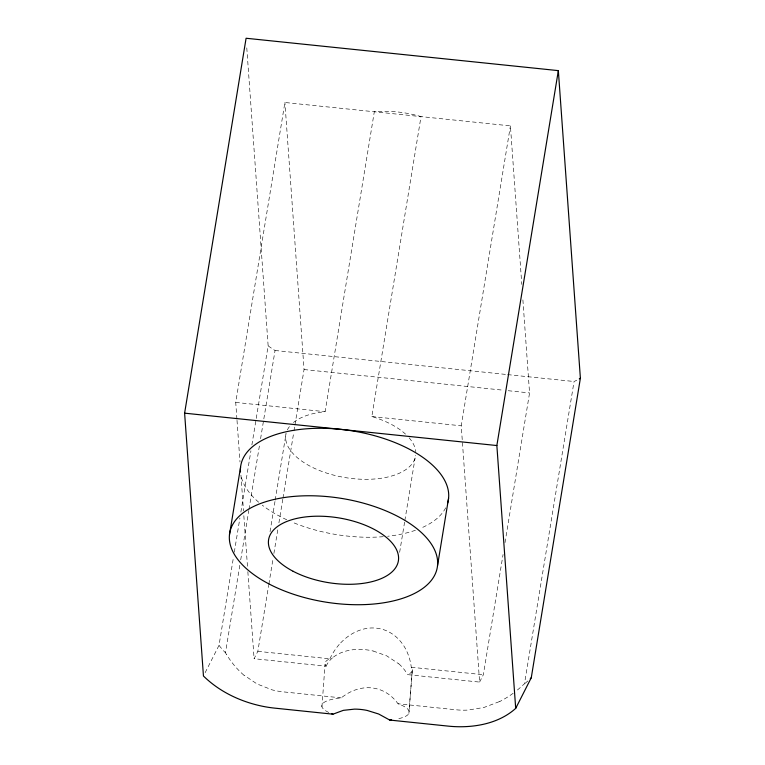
<?xml version="1.0" encoding="UTF-8"?>
<svg xmlns="http://www.w3.org/2000/svg" width="765" height="765" viewBox="0 0 765 765"><rect width="100%" height="100%" fill="white"/><g stroke="black" fill="none" stroke-linecap="round" stroke-linejoin="round"><path stroke-width="0.57" stroke-dasharray="3.83 2.87" d="M321.95 706.841L325.058 664.163M408.873 713.468L412.373 669.26L409.055 711.096M236.921 419.115L235.725 402.428L284.905 102.491L510.418 125.881L521.787 284.437M205.135 672.693L219.019 645.354L233.526 556.92M234.3 552.206L239.914 518.001M240.879 512.11L250.93 450.795M251.895 444.895L268.142 345.847L246.693 46.598M226.622 654.716L225.474 652.784L239.933 564.57M240.707 559.865L248.807 510.465M248.998 509.289L259.804 443.423M260.578 438.718L275.046 350.494A87.009 43.385 9.3 0 1 268.142 345.847M270.045 531.704L274.998 501.314M275.19 500.147L286.053 433.535A65.742 32.78 9.3 0 0 344.814 477.523A65.742 32.78 9.3 0 0 415.663 455.405M257.834 651.34L329.839 658.808A43.835 11.226 4.4 0 0 326.1 666.181L254.095 658.713L257.834 651.34L268.668 585.311M268.859 584.135L273.115 558.201M273.889 553.477L277.944 528.72M278.919 522.83L282.782 499.239M282.974 498.063L293.808 432.034M293.999 430.858L294.774 426.143M294.965 424.957L304.049 369.543L284.905 102.491M293.454 422.51A65.742 32.78 9.3 0 1 325.125 411.694L374.315 111.767A65.742 32.78 9.3 0 1 421.018 116.605L371.828 416.543A65.742 32.78 9.3 0 1 405.536 434.138M399.636 552.34L404.666 521.682M404.857 520.506L415.108 458.005M340.674 642.906C348.008 635.189 357.762 629.404 368.462 628.18A31.595 27.196 -4.1 0 1 376.313 628.151A31.595 27.196 -4.1 0 1 383.896 629.786C393.612 633.018 401.405 640.659 406.005 649.676A71.021 61.133 -4.1 0 1 411.283 667.271A43.835 11.226 4.4 0 1 407.602 674.634L479.607 682.093L461.238 425.809L510.418 125.881M479.607 682.093L483.346 674.73L503.074 554.462M505.005 542.672L529.562 392.933L522.725 297.556M517.398 690.011A97.748 84.14 -4.1 0 0 522.677 685.364L524.484 683.786L574.056 381.505A87.009 43.385 9.3 0 0 577.738 379.717M328.787 712.464A43.835 11.226 4.4 0 1 341.267 697.881C348.113 692.315 356.519 688.452 365.374 687.802A31.384 27.014 -4.1 0 1 377.967 689.102C386.105 691.455 393.153 696.896 398.02 703.762A43.835 11.226 4.4 0 1 396.844 719.043M333.473 657.078C340.368 651.847 349.136 649.648 357.685 649.389A31.595 15.749 9.3 0 1 373.1 650.996M499.287 701.658L483.891 707.491L467.568 710.102A63.055 54.277 -4.1 0 1 456.38 709.815L398.02 703.762M275.046 350.494L506.42 374.487M507.616 374.611L574.056 381.505M304.049 369.543L503.456 390.217M508.199 390.714L529.562 392.933M235.725 402.428L325.125 411.694M371.828 416.543L461.238 425.809M411.35 667.262L483.346 674.73M341.267 697.881L282.907 691.828A63.055 54.277 -4.1 0 1 271.996 689.829L257.069 683.967L244.064 675.199M373.119 650.996L386.736 655.854L398.795 663.857M219.125 645.488L219.957 646.54A92.489 73.067 13.5 0 0 225.465 652.784M237.007 420.31L239.99 462.031M240.937 475.142L243.5 510.905M243.834 515.667L247.516 566.932M247.85 571.694L254.095 658.713M287.382 429.863A65.742 32.78 9.3 0 1 290.327 425.512M409.141 437.829A65.742 32.78 9.3 0 1 415.739 451.723M398.852 663.838A71.021 35.41 9.3 0 1 407.535 674.634M445.679 507.836A105.197 52.45 9.3 0 1 420.865 528.166M415.424 530.269A105.197 52.45 9.3 0 1 387.626 536.275M383.294 536.686A105.197 52.45 9.3 0 1 291.819 521.998M286.789 519.779A105.197 52.45 9.3 0 1 262.271 505.168M258.675 502.223A105.197 52.45 9.3 0 1 241.243 476.815M329.906 658.828A71.021 61.133 -4.1 0 1 340.626 642.868M326.158 666.191A71.021 35.41 9.3 0 1 333.416 657.058M527.879 680.955A92.489 73.067 13.5 0 1 524.484 683.786M243.978 675.265A97.748 84.14 -4.1 0 1 226.708 654.677M513.181 693.272A97.748 84.14 -4.1 0 1 499.344 701.744"/><path stroke-width="1.15" d="M184.614 413.167L246.091 38.25L558.345 70.629L580.386 378.216L531.273 677.733L515.696 708.38C500.482 722.074 479.273 726.903 459.268 726.75A63.074 31.451 9.3 0 1 448.099 726.109L389.739 720.056L378.656 714.003L367.133 710.427A31.384 15.654 9.3 0 0 354.539 709.126L343.361 710.341L332.985 714.175L274.625 708.122A63.074 31.451 9.3 0 1 263.38 706.439C241.176 702.002 219.698 691.971 203.452 676.002L184.614 413.167L496.858 445.546L515.696 708.38M229.49 534.706L240.554 467.214M437.504 565.804L448.567 498.311M496.858 445.546L558.345 70.629M531.254 677.752L530.279 678.718M240.478 471.976A105.197 52.45 9.3 0 1 350.255 430.561A105.197 52.45 9.3 0 1 447.601 503.093M580.386 378.216A87.009 43.385 9.3 0 1 579.277 378.876M391.603 719.855A43.835 11.226 4.4 0 1 389.739 720.056M332.985 714.175A43.835 11.226 4.4 0 1 331.503 713.621M268.831 583.867A105.197 52.45 9.3 0 0 436.538 570.585A105.197 52.45 9.3 0 0 295.118 496.303A105.197 52.45 9.3 0 0 268.831 583.867M293.081 571.264A65.742 32.78 9.3 0 0 397.896 562.954A65.742 32.78 9.3 0 0 309.509 516.538A65.742 32.78 9.3 0 0 293.081 571.264"/></g></svg>
